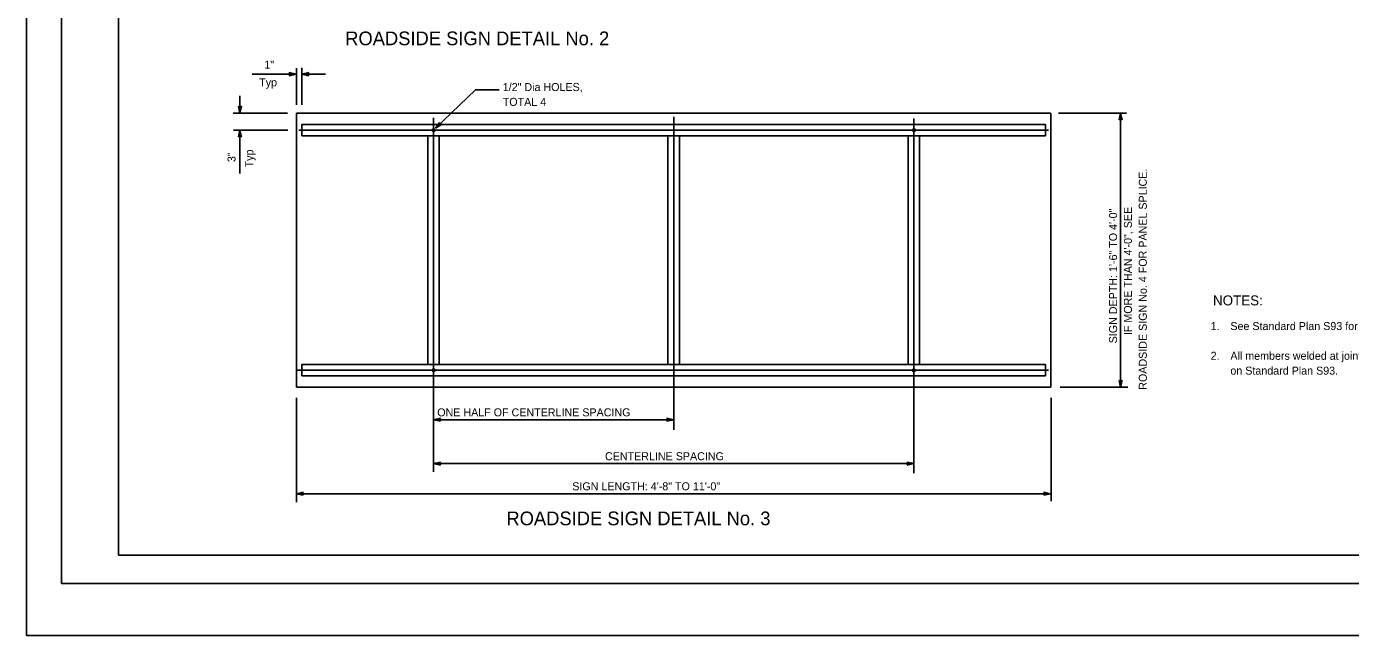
# Model space of a CAD drawing. Extents: x -894 to 866, y -476 to 714.
# Drawn here: x -894 to 264, y -476 to 57 of the extents above; entities that cross this region are included whole.
import ezdxf

# ---------------------------------------------------------------- set-up
doc = ezdxf.new("R2010")
doc.units = 0
for name, color, linetype in [('10 Sheet Format', 7, 'Continuous'), ('56 Stage 3 Anno', 7, 'Continuous'), ('57 Undefined', 7, 'Continuous'), ('60 Nongeo Data', 7, 'Continuous')]:
    doc.layers.add(name, color=color, linetype=linetype)

msp = doc.modelspace()

# ---------------------------------------------------------------- linework, layer by layer
at = {"layer": '10 Sheet Format'}
for p, q in [((-863.5, 669), (-863.5, -431)), ((-813.5, 644), (-813.5, -406)), ((-813.5, -406), (811.5, -406)), ((-863.5, -431), (836.5, -431))]:
    msp.add_line(p, q, dxfattribs=at)
for points in [[(-894, 713.6), (866, 713.6), (866, -476.4), (-894, -476.4)], [(-863.5, -431), (836.5, -431), (836.5, 669), (-863.5, 669)]]:
    msp.add_lwpolyline(points, close=True, dxfattribs=at)
at = {"layer": '56 Stage 3 Anno'}
for p, q in [((-658.2, 14.9), (-696.6, 14.9)), ((-663.4, 14.9), (-664.2, 16.2)), ((-664.2, 16.2), (-664.2, 16.2)), ((-664.2, 16.2), (-658.2, 14.9)), ((-658.2, 14.9), (-664.2, 13.5)), ((-664.2, 13.5), (-663.4, 14.9)), ((-664.2, 13.5), (-664.2, 13.5)), ((-663.9, 15.8), (-659.5, 14.9)), ((-659.5, 14.8), (-663.9, 13.9)), ((-663.7, 15.5), (-660.9, 14.9)), ((-660.9, 14.9), (-663.7, 14.2)), ((-663.5, 15.1), (-662.3, 14.9)), ((-662.3, 14.9), (-663.5, 14.6)), ((-658.2, 14.9), (-658.2, 14.9)), ((-658, -11.9), (-658, 20.1)), ((-653.2, 14.9), (-647.2, 16.2)), ((-632.5, 14.9), (-653.2, 14.9)), ((-647.2, 13.5), (-653.2, 14.9)), ((-653.2, 14.9), (-653.2, 14.9)), ((-653.1, -12.1), (-653.1, 20.5)), ((-647.5, 13.9), (-651.9, 14.9)), ((-651.8, 14.9), (-647.5, 15.8)), ((-650.5, 14.9), (-647.6, 15.5)), ((-647.7, 14.2), (-650.5, 14.9)), ((-649.1, 14.8), (-647.9, 15.1)), ((-647.9, 14.6), (-649.1, 14.8)), ((-647.2, 16.2), (-648, 14.9)), ((-648, 14.9), (-647.2, 13.5)), ((-647.2, 16.2), (-647.2, 16.2)), ((-647.2, 13.5), (-647.2, 13.5)), ((-501.4, 1.1), (-536.2, -32.5)), ((-480.6, 1.1), (-501.4, 1.1)), ((-707.3, -19.2), (-707.3, -4)), ((-665.9, -19.2), (-713.2, -19.2)), ((-707.3, -19.2), (-708.6, -13.2)), ((-708.6, -13.2), (-708.6, -13.2)), ((-708.6, -13.2), (-707.3, -14)), ((-707.3, -17.8), (-708.3, -13.4)), ((-707.3, -16.4), (-707.9, -13.6)), ((-707.3, -15), (-707.6, -13.8)), ((-707.3, -14), (-705.9, -13.2)), ((-705.9, -13.2), (-707.3, -19.2)), ((-706.3, -13.4), (-707.3, -17.8)), ((-706.7, -13.6), (-707.3, -16.4)), ((-707, -13.8), (-707.3, -15)), ((-707.3, -19.2), (-707.3, -19.2)), ((-705.9, -13.2), (-705.9, -13.2)), ((-328, -296.5), (-328, -22.6)), ((8.5, -19.2), (68.1, -19.2)), ((61.5, -25.2), (62.8, -19.2)), ((61.9, -24.9), (62.8, -20.5)), ((62.2, -24.7), (62.8, -21.9)), ((62.8, -19.2), (62.8, -259.1)), ((62.8, -19.2), (62.8, -19.2)), ((62.8, -19.2), (64.2, -25.2)), ((62.8, -21.9), (63.5, -24.8)), ((62.9, -20.6), (63.8, -24.9)), ((-665.5, -34.1), (-712.9, -34.1)), ((-708.6, -40.1), (-707.3, -34.1)), ((-707.3, -72), (-707.3, -34.1)), ((-707.3, -34.1), (-707.3, -34.1)), ((-707.3, -34.1), (-706, -40.1)), ((-655.8, -34.1), (-0.2, -34.1)), ((-538, -333.1), (-538, -23.2)), ((-536.2, -32.5), (-532.8, -27.4)), ((-531, -29.3), (-536.2, -32.5)), ((-536.2, -32.5), (-536.2, -32.5)), ((-535.2, -31.6), (-532.8, -27.8)), ((-531.4, -29.2), (-535.2, -31.6)), ((-534.2, -30.6), (-532.6, -28.2)), ((-531.8, -29.1), (-534.2, -30.6)), ((-533.2, -29.7), (-532.6, -28.6)), ((-532.2, -29), (-533.2, -29.7)), ((-532.8, -27.4), (-532.8, -27.4)), ((-532.8, -27.4), (-532.5, -28.9)), ((-532.5, -28.9), (-531, -29.3)), ((-531, -29.3), (-531, -29.3)), ((-117.9, -334.4), (-117.9, -24)), ((62.8, -24.4), (61.5, -25.2)), ((61.5, -25.2), (61.5, -25.2)), ((62.6, -24.5), (62.8, -23.3)), ((62.8, -23.3), (63.1, -24.5)), ((64.2, -25.2), (62.8, -24.4)), ((64.2, -25.2), (64.2, -25.2)), ((-707.3, -39.3), (-708.6, -40.1)), ((-708.6, -40.1), (-708.6, -40.1)), ((-708.3, -39.9), (-707.3, -35.5)), ((-707.9, -39.7), (-707.3, -36.9)), ((-707.6, -39.5), (-707.3, -38.3)), ((-707.3, -35.5), (-706.3, -39.9)), ((-707.3, -36.9), (-706.7, -39.7)), ((-707.3, -38.3), (-707, -39.5)), ((-706, -40.1), (-707.3, -39.3)), ((-706, -40.1), (-706, -40.1)), ((-658, -244.2), (-0.3, -244.2)), ((62.8, -259.1), (61.5, -253.1)), ((61.5, -253.1), (61.5, -253.1)), ((61.5, -253.1), (62.8, -253.9)), ((62.8, -257.7), (61.9, -253.4)), ((62.8, -256.4), (62.2, -253.5)), ((62.9, -255), (62.6, -253.8)), ((62.8, -253.9), (64.2, -253.1)), ((64.2, -253.1), (62.8, -259.1)), ((63.8, -253.3), (62.8, -257.7)), ((63.5, -253.6), (62.8, -256.4)), ((63.1, -253.7), (62.9, -255)), ((64.2, -253.1), (64.2, -253.1)), ((10.1, -259.1), (69.2, -259.1)), ((62.8, -259.1), (62.8, -259.1)), ((-658, -268.4), (-658, -359.7)), ((2.1, -268.4), (2.1, -358.9)), ((-538, -287.6), (-532, -286.3)), ((-328, -287.6), (-538, -287.6)), ((-532, -288.9), (-538, -287.6)), ((-538, -287.6), (-538, -287.6)), ((-536.6, -287.6), (-532.2, -286.6)), ((-532.2, -288.6), (-536.6, -287.6)), ((-535.2, -287.6), (-532.4, -287)), ((-532.5, -288.2), (-535.2, -287.6)), ((-533.9, -287.6), (-532.7, -287.3)), ((-532.6, -287.9), (-533.9, -287.6)), ((-532, -286.3), (-532.8, -287.6)), ((-532.8, -287.6), (-532, -288.9)), ((-532, -286.3), (-532, -286.3)), ((-532, -288.9), (-532, -288.9)), ((-333.2, -287.6), (-334, -286.2)), ((-334, -286.2), (-334, -286.2)), ((-334, -286.2), (-328, -287.6)), ((-328, -287.6), (-334, -288.9)), ((-334, -288.9), (-333.2, -287.6)), ((-334, -288.9), (-334, -288.9)), ((-333.8, -286.6), (-329.4, -287.6)), ((-329.4, -287.6), (-333.7, -288.6)), ((-330.7, -287.6), (-333.6, -288.2)), ((-333.5, -287), (-330.7, -287.6)), ((-333.3, -287.3), (-332.1, -287.6)), ((-332.1, -287.6), (-333.3, -287.9)), ((-328, -287.6), (-328, -287.6)), ((-538, -326), (-532, -324.6)), ((-117.9, -326), (-538, -326)), ((-532, -327.3), (-538, -326)), ((-538, -326), (-538, -326)), ((-536.6, -326), (-532.2, -325)), ((-532.2, -326.9), (-536.6, -326)), ((-535.2, -326), (-532.4, -325.3)), ((-532.5, -326.6), (-535.2, -326)), ((-533.9, -326), (-532.7, -325.7)), ((-532.6, -326.2), (-533.9, -326)), ((-532, -324.6), (-532.8, -326)), ((-532.8, -326), (-532, -327.3)), ((-532, -324.6), (-532, -324.6)), ((-532, -327.3), (-532, -327.3)), ((-123.1, -326), (-123.9, -324.6)), ((-123.9, -324.6), (-123.9, -324.6)), ((-123.9, -324.6), (-117.9, -326)), ((-117.9, -326), (-123.9, -327.3)), ((-123.9, -327.3), (-123.1, -326)), ((-123.9, -327.3), (-123.9, -327.3)), ((-123.7, -325), (-119.3, -326)), ((-119.3, -326), (-123.7, -326.9)), ((-123.5, -325.3), (-120.7, -326)), ((-120.7, -326), (-123.5, -326.6)), ((-123.3, -325.7), (-122.1, -326)), ((-122.1, -326), (-123.3, -326.2)), ((-117.9, -326), (-117.9, -326)), ((-658, -352.4), (-652, -351)), ((1.7, -352.4), (-658, -352.4)), ((-652, -353.7), (-658, -352.4)), ((-658, -352.4), (-658, -352.4)), ((-656.6, -352.3), (-652.2, -351.4)), ((-652.2, -353.3), (-656.6, -352.4)), ((-655.2, -352.4), (-652.4, -351.7)), ((-652.4, -353), (-655.2, -352.4)), ((-653.8, -352.4), (-652.6, -352.1)), ((-652.6, -352.6), (-653.8, -352.4)), ((-652, -351), (-652.8, -352.4)), ((-652.8, -352.4), (-652, -353.7)), ((-652, -351), (-652, -351)), ((-652, -353.7), (-652, -353.7)), ((-3.5, -352.4), (-4.3, -351)), ((-4.3, -351), (-4.3, -351)), ((-4.3, -351), (1.7, -352.4)), ((1.7, -352.4), (-4.3, -353.7)), ((-4.3, -353.7), (-3.5, -352.4)), ((-4.3, -353.7), (-4.3, -353.7)), ((-4.1, -351.4), (0.3, -352.4)), ((0.3, -352.4), (-4.1, -353.3)), ((-3.9, -351.7), (-1.1, -352.3)), ((-1.1, -352.3), (-3.9, -353)), ((-3.7, -352.1), (-2.5, -352.3)), ((-2.5, -352.3), (-3.7, -352.6)), ((1.7, -352.4), (1.7, -352.4))]:
    msp.add_line(p, q, dxfattribs=at)
at = {"layer": '60 Nongeo Data'}
for p, q in [((-658, -19.2), (2, -19.2)), ((-658, -19.2), (-658, -259.1)), ((2, -19.2), (2, -259.1)), ((-653.1, -29.1), (-653.1, -39.1)), ((-653.1, -29.1), (-2.9, -29.1)), ((-2.9, -29.1), (-2.9, -39.1)), ((-653.1, -39.1), (-2.9, -39.1)), ((-543, -239.1), (-543, -39.1)), ((-533, -239.1), (-533, -39.1)), ((-333, -239.1), (-333, -39.1)), ((-323, -239.1), (-323, -39.1)), ((-123, -239.1), (-123, -39.1)), ((-112.9, -239.1), (-112.9, -39.1)), ((-653.1, -239.1), (-653.1, -249.2)), ((-653.1, -239.1), (-2.9, -239.1)), ((-2.9, -239.1), (-2.9, -249.2)), ((-653.1, -249.2), (-2.9, -249.2)), ((-658, -259.1), (2, -259.1))]:
    msp.add_line(p, q, dxfattribs=at)
for centre in [(-538, -34.1), (-117.8, -34.2), (-537.9, -244.2), (-117.9, -244.3)]:
    msp.add_circle(centre, 1.18, dxfattribs=at)

# ---------------------------------------------------------------- texts
at = {"layer": '57 Undefined'}
for s, height, p in [('ROADSIDE SIGN DETAIL No. 2', 12, (-615.3, 40.2)), ('1"', 7, (-686, 19.7)), ('Typ', 7, (-690.5, 4.2)), ('1/2" Dia HOLES,', 7, (-477.5, 0.1)), ('TOTAL 4', 7, (-477.5, -12.9)), ('NOTES:', 8.75, (143.7, -187.5)), ('1.', 7, (141.6, -209.1)), ('See Standard Plan S93 for framing details.', 7, (158.9, -209.1)), ('2.', 7, (141.6, -235.1)), ('All members welded at joints as shown', 7, (158.9, -235.1)), ('on Standard Plan S93.', 7, (158.9, -248.1)), ('ONE HALF OF CENTERLINE SPACING', 7, (-534.8, -284.6)), ('CENTERLINE SPACING', 7, (-388.1, -323)), ('SIGN LENGTH: 4\'-8" TO 11\'-0"', 7, (-416.7, -349.3)), ('ROADSIDE SIGN DETAIL No. 3', 12, (-474.3, -379.9))]:
    msp.add_text(s, height=height, dxfattribs=at).set_placement(p)
for s, p in [('3"', (-711.2, -62.1)), ('Typ', (-695.7, -66.7)), ('ROADSIDE SIGN No. 4 FOR PANEL SPLICE.', (85.8, -261.3)), ('SIGN DEPTH: 1\'-6" TO 4\'-0"', (59.8, -220.7)), ('IF MORE THAN 4\'-0", SEE', (72.8, -213.5))]:
    msp.add_text(s, height=7, rotation=90, dxfattribs=at).set_placement(p)

doc.saveas('drawing.dxf')
